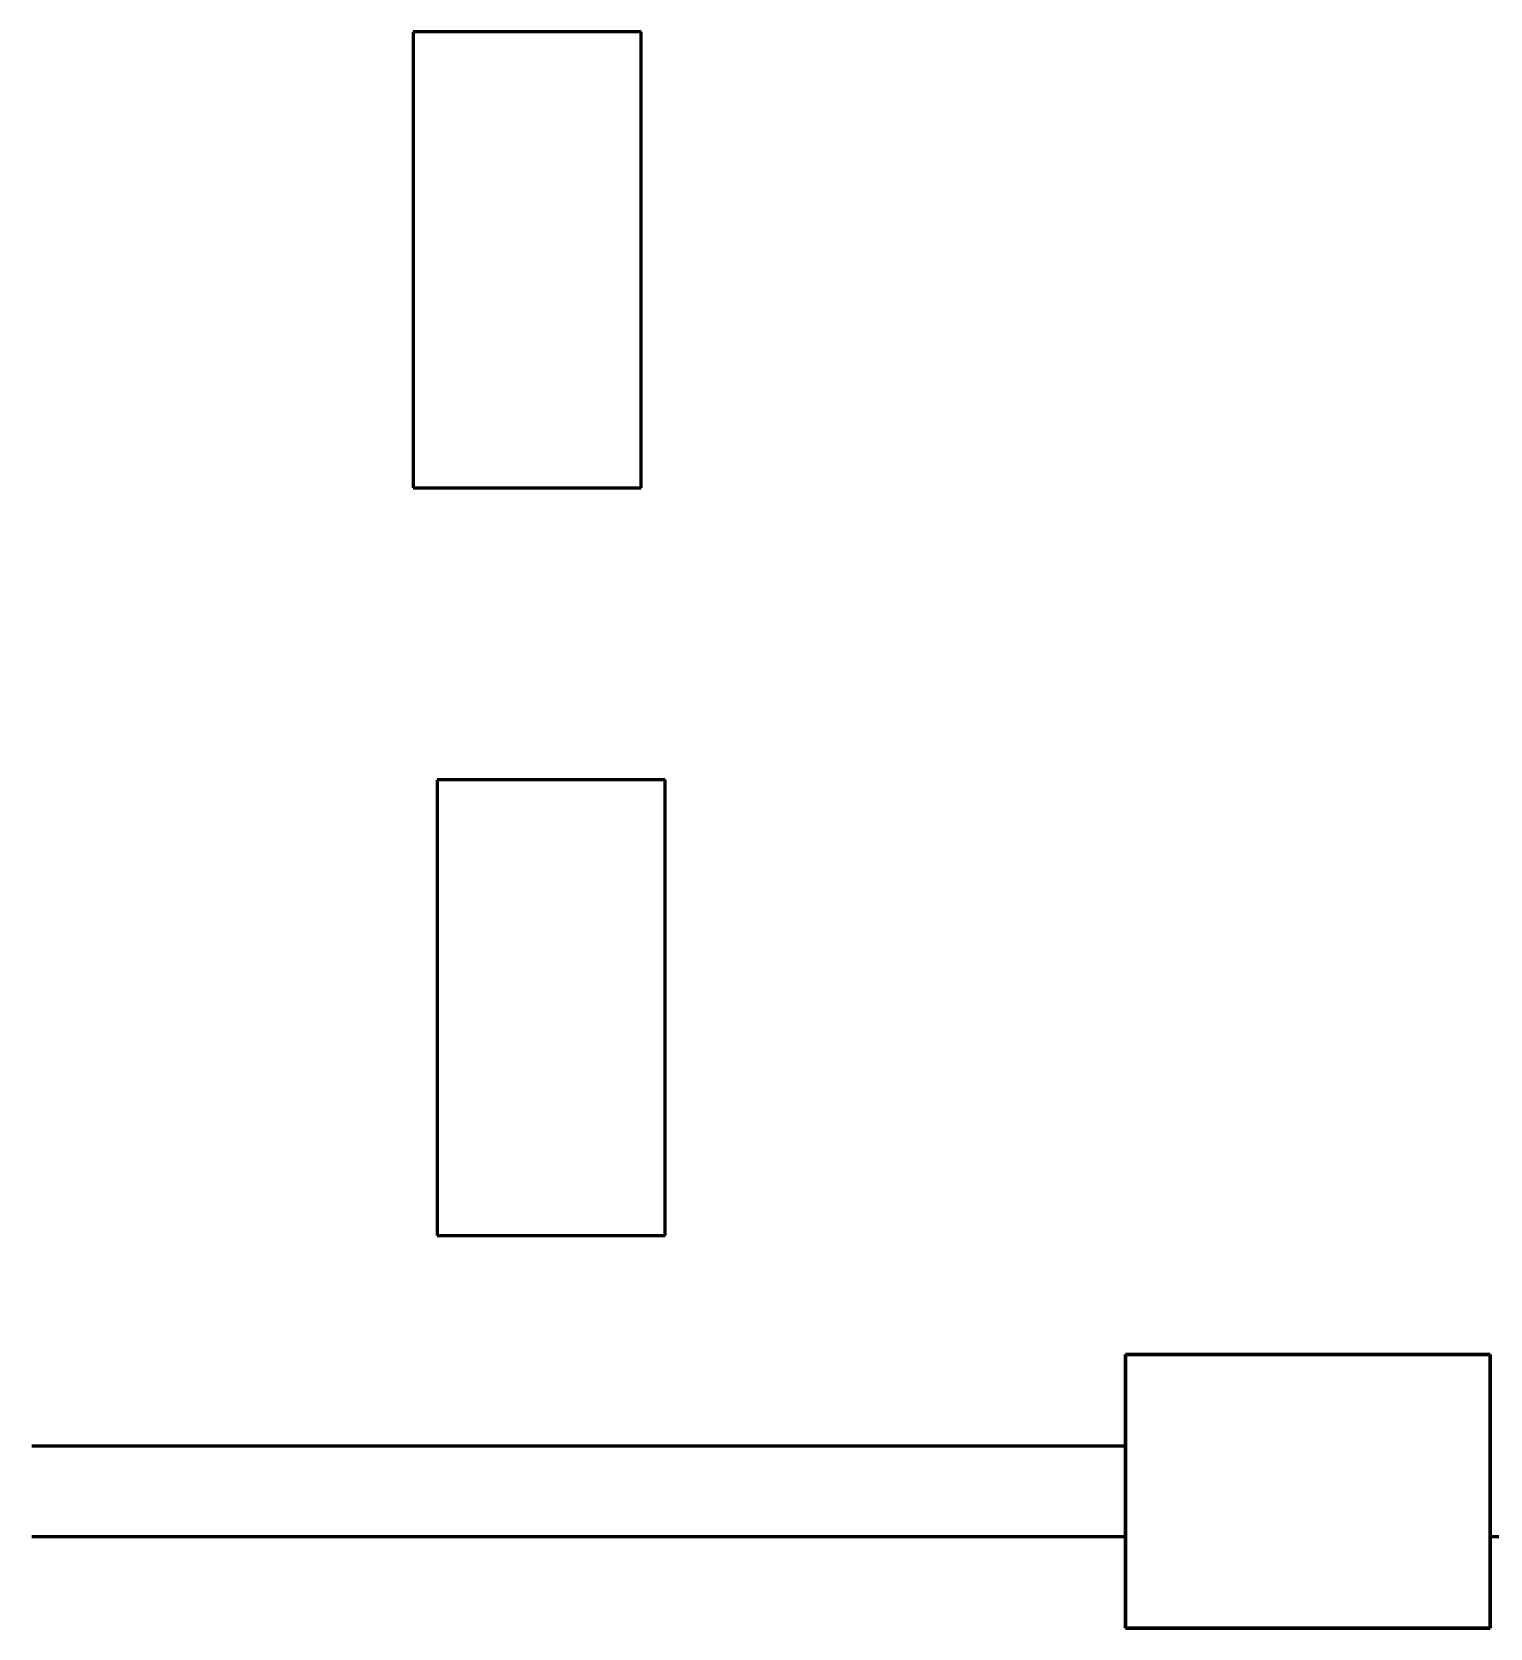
# Model space of a CAD drawing. Extents: x 0 to 297, y 0 to 292.
# Drawn here: x 215.35 to 223.35, y 69.61 to 78.36 of the extents above; entities that cross this region are included whole.
import ezdxf

# ---------------------------------------------------------------- set-up
doc = ezdxf.new("R2010")
doc.units = 0
doc.header["$MEASUREMENT"] = 0
doc.linetypes.add('K5LT_BASIC', pattern=[0])
doc.layers.add('Системный слой', color=7, linetype='Continuous')

# ---------------------------------------------------------------- blocks, each defined once
blk = doc.blocks.new('*U')
at = {"layer": 'Системный слой', "linetype": 'K5LT_BASIC', "lineweight": 60}
for p, q in [((218.6922, 78.3603), (217.4422, 78.3603)), ((217.4422, 78.3603), (217.4422, 75.8603)), ((218.6922, 75.8603), (218.6922, 78.3603)), ((217.4422, 75.8603), (218.6922, 75.8603)), ((218.8245, 74.2593), (217.5745, 74.2593)), ((217.5745, 74.2593), (217.5745, 71.7593)), ((218.8245, 71.7593), (218.8245, 74.2593)), ((217.5745, 71.7593), (218.8245, 71.7593)), ((223.3503, 71.1064), (221.3503, 71.1064)), ((221.3503, 71.1064), (221.3503, 69.6064)), ((223.3503, 69.6064), (223.3503, 71.1064)), ((221.3503, 69.6064), (223.3503, 69.6064))]:
    blk.add_line(p, q, dxfattribs=at)

msp = doc.modelspace()

# ---------------------------------------------------------------- linework, layer by layer
at = {"layer": 'Системный слой', "linetype": 'K5LT_BASIC', "lineweight": 60}
for p, q in [((223.3503, 71.1064), (221.3503, 71.1064)), ((221.3503, 69.6064), (221.3503, 71.1064)), ((221.3503, 71.1064), (221.3503, 69.6064)), ((221.3503, 71.1064), (223.3503, 71.1064)), ((223.3503, 71.1064), (223.3503, 69.6064)), ((223.3503, 71.1064), (223.3503, 69.6064)), ((215.3505, 70.6065), (221.3505, 70.6065)), ((221.3503, 70.1064), (215.3503, 70.1064)), ((229.3503, 70.1064), (223.3503, 70.1064)), ((223.3503, 69.6064), (221.3503, 69.6064)), ((221.3503, 69.6064), (223.3503, 69.6064)), ((222.6003, 69.6064), (221.8503, 69.6064))]:
    msp.add_line(p, q, dxfattribs=at)

# ---------------------------------------------------------------- block references
at = {"layer": 'Системный слой'}
msp.add_blockref('*U', (0, 0), dxfattribs=at)
msp.add_blockref('*U', (0, 0), dxfattribs=at)
msp.add_blockref('*U', (0, 0), dxfattribs=at)
msp.add_blockref('*U', (0, 0), dxfattribs=at)
msp.add_blockref('*U', (0, 0), dxfattribs=at)
msp.add_blockref('*U', (0, 0), dxfattribs=at)
msp.add_blockref('*U', (0, 0), dxfattribs=at)
msp.add_blockref('*U', (0, 0), dxfattribs=at)
msp.add_blockref('*U', (0, 0), dxfattribs=at)
msp.add_blockref('*U', (0, 0), dxfattribs=at)
msp.add_blockref('*U', (0, 0), dxfattribs=at)
msp.add_blockref('*U', (0, 0), dxfattribs=at)
msp.add_blockref('*U', (0, 0), dxfattribs=at)
msp.add_blockref('*U', (0, 0), dxfattribs=at)
msp.add_blockref('*U', (0, 0), dxfattribs=at)
msp.add_blockref('*U', (0, 0), dxfattribs=at)
msp.add_blockref('*U', (0, 0), dxfattribs=at)
msp.add_blockref('*U', (0, 0), dxfattribs=at)
msp.add_blockref('*U', (0, 0), dxfattribs=at)
msp.add_blockref('*U', (0, 0), dxfattribs=at)
msp.add_blockref('*U', (0, 0), dxfattribs=at)
msp.add_blockref('*U', (0, 0), dxfattribs=at)
msp.add_blockref('*U', (0, 0), dxfattribs=at)
msp.add_blockref('*U', (0, 0), dxfattribs=at)
msp.add_blockref('*U', (0, 0), dxfattribs=at)
msp.add_blockref('*U', (0, 0), dxfattribs=at)
msp.add_blockref('*U', (0, 0), dxfattribs=at)
msp.add_blockref('*U', (0, 0), dxfattribs=at)
msp.add_blockref('*U', (0, 0), dxfattribs=at)
msp.add_blockref('*U', (0, 0), dxfattribs=at)
msp.add_blockref('*U', (0, 0), dxfattribs=at)
msp.add_blockref('*U', (0, 0), dxfattribs=at)
msp.add_blockref('*U', (0, 0), dxfattribs=at)
msp.add_blockref('*U', (0, 0), dxfattribs=at)
msp.add_blockref('*U', (0, 0), dxfattribs=at)
msp.add_blockref('*U', (0, 0), dxfattribs=at)
msp.add_blockref('*U', (0, 0), dxfattribs=at)
msp.add_blockref('*U', (0, 0), dxfattribs=at)
msp.add_blockref('*U', (0, 0), dxfattribs=at)
msp.add_blockref('*U', (0, 0), dxfattribs=at)
msp.add_blockref('*U', (0, 0), dxfattribs=at)
msp.add_blockref('*U', (0, 0), dxfattribs=at)
msp.add_blockref('*U', (0, 0), dxfattribs=at)
msp.add_blockref('*U', (0, 0), dxfattribs=at)
msp.add_blockref('*U', (0, 0), dxfattribs=at)
msp.add_blockref('*U', (0, 0), dxfattribs=at)
msp.add_blockref('*U', (0, 0), dxfattribs=at)
msp.add_blockref('*U', (0, 0), dxfattribs=at)
msp.add_blockref('*U', (0, 0), dxfattribs=at)
msp.add_blockref('*U', (0, 0), dxfattribs=at)
msp.add_blockref('*U', (0, 0), dxfattribs=at)
msp.add_blockref('*U', (0, 0), dxfattribs=at)
msp.add_blockref('*U', (0, 0), dxfattribs=at)
msp.add_blockref('*U', (0, 0), dxfattribs=at)
msp.add_blockref('*U', (0, 0), dxfattribs=at)
msp.add_blockref('*U', (0, 0), dxfattribs=at)
msp.add_blockref('*U', (0, 0), dxfattribs=at)
msp.add_blockref('*U', (0, 0), dxfattribs=at)
msp.add_blockref('*U', (0, 0), dxfattribs=at)
msp.add_blockref('*U', (0, 0), dxfattribs=at)
msp.add_blockref('*U', (0, 0), dxfattribs=at)
msp.add_blockref('*U', (0, 0), dxfattribs=at)
msp.add_blockref('*U', (0, 0), dxfattribs=at)
msp.add_blockref('*U', (0, 0), dxfattribs=at)
msp.add_blockref('*U', (0, 0), dxfattribs=at)
msp.add_blockref('*U', (0, 0), dxfattribs=at)
msp.add_blockref('*U', (0, 0), dxfattribs=at)
msp.add_blockref('*U', (0, 0), dxfattribs=at)
msp.add_blockref('*U', (0, 0), dxfattribs=at)
msp.add_blockref('*U', (0, 0), dxfattribs=at)
msp.add_blockref('*U', (0, 0), dxfattribs=at)
msp.add_blockref('*U', (0, 0), dxfattribs=at)
msp.add_blockref('*U', (0, 0), dxfattribs=at)
msp.add_blockref('*U', (0, 0), dxfattribs=at)
msp.add_blockref('*U', (0, 0), dxfattribs=at)
msp.add_blockref('*U', (0, 0), dxfattribs=at)
msp.add_blockref('*U', (0, 0), dxfattribs=at)
msp.add_blockref('*U', (0, 0), dxfattribs=at)
msp.add_blockref('*U', (0, 0), dxfattribs=at)
msp.add_blockref('*U', (0, 0), dxfattribs=at)
msp.add_blockref('*U', (0, 0), dxfattribs=at)
msp.add_blockref('*U', (0, 0), dxfattribs=at)
msp.add_blockref('*U', (0, 0), dxfattribs=at)
msp.add_blockref('*U', (0, 0), dxfattribs=at)
msp.add_blockref('*U', (0, 0), dxfattribs=at)
msp.add_blockref('*U', (0, 0), dxfattribs=at)
msp.add_blockref('*U', (0, 0), dxfattribs=at)
msp.add_blockref('*U', (0, 0), dxfattribs=at)
msp.add_blockref('*U', (0, 0), dxfattribs=at)
msp.add_blockref('*U', (0, 0), dxfattribs=at)
msp.add_blockref('*U', (0, 0), dxfattribs=at)
msp.add_blockref('*U', (0, 0), dxfattribs=at)
msp.add_blockref('*U', (0, 0), dxfattribs=at)
msp.add_blockref('*U', (0, 0), dxfattribs=at)
msp.add_blockref('*U', (0, 0), dxfattribs=at)
msp.add_blockref('*U', (0, 0), dxfattribs=at)
msp.add_blockref('*U', (0, 0), dxfattribs=at)
msp.add_blockref('*U', (0, 0), dxfattribs=at)
msp.add_blockref('*U', (0, 0), dxfattribs=at)
msp.add_blockref('*U', (0, 0), dxfattribs=at)
msp.add_blockref('*U', (0, 0), dxfattribs=at)
msp.add_blockref('*U', (0, 0), dxfattribs=at)
msp.add_blockref('*U', (0, 0), dxfattribs=at)
msp.add_blockref('*U', (0, 0), dxfattribs=at)
msp.add_blockref('*U', (0, 0), dxfattribs=at)
msp.add_blockref('*U', (0, 0), dxfattribs=at)
msp.add_blockref('*U', (0, 0), dxfattribs=at)
msp.add_blockref('*U', (0, 0), dxfattribs=at)
msp.add_blockref('*U', (0, 0), dxfattribs=at)
msp.add_blockref('*U', (0, 0), dxfattribs=at)
msp.add_blockref('*U', (0, 0), dxfattribs=at)
msp.add_blockref('*U', (0, 0), dxfattribs=at)
msp.add_blockref('*U', (0, 0), dxfattribs=at)
msp.add_blockref('*U', (0, 0), dxfattribs=at)
msp.add_blockref('*U', (0, 0), dxfattribs=at)
msp.add_blockref('*U', (0, 0), dxfattribs=at)
msp.add_blockref('*U', (0, 0), dxfattribs=at)
msp.add_blockref('*U', (0, 0), dxfattribs=at)
msp.add_blockref('*U', (0, 0), dxfattribs=at)
msp.add_blockref('*U', (0, 0), dxfattribs=at)
msp.add_blockref('*U', (0, 0), dxfattribs=at)
msp.add_blockref('*U', (0, 0), dxfattribs=at)
msp.add_blockref('*U', (0, 0), dxfattribs=at)
msp.add_blockref('*U', (0, 0), dxfattribs=at)
msp.add_blockref('*U', (0, 0), dxfattribs=at)
msp.add_blockref('*U', (0, 0), dxfattribs=at)
msp.add_blockref('*U', (0, 0), dxfattribs=at)
msp.add_blockref('*U', (0, 0), dxfattribs=at)
msp.add_blockref('*U', (0, 0), dxfattribs=at)
msp.add_blockref('*U', (0, 0), dxfattribs=at)
msp.add_blockref('*U', (0, 0), dxfattribs=at)
msp.add_blockref('*U', (0, 0), dxfattribs=at)
msp.add_blockref('*U', (0, 0), dxfattribs=at)
msp.add_blockref('*U', (0, 0), dxfattribs=at)
msp.add_blockref('*U', (0, 0), dxfattribs=at)
msp.add_blockref('*U', (0, 0), dxfattribs=at)
msp.add_blockref('*U', (0, 0), dxfattribs=at)
msp.add_blockref('*U', (0, 0), dxfattribs=at)
msp.add_blockref('*U', (0, 0), dxfattribs=at)
msp.add_blockref('*U', (0, 0), dxfattribs=at)
msp.add_blockref('*U', (0, 0), dxfattribs=at)
msp.add_blockref('*U', (0, 0), dxfattribs=at)
msp.add_blockref('*U', (0, 0), dxfattribs=at)
msp.add_blockref('*U', (0, 0), dxfattribs=at)
msp.add_blockref('*U', (0, 0), dxfattribs=at)
msp.add_blockref('*U', (0, 0), dxfattribs=at)
msp.add_blockref('*U', (0, 0), dxfattribs=at)
msp.add_blockref('*U', (0, 0), dxfattribs=at)
msp.add_blockref('*U', (0, 0), dxfattribs=at)
msp.add_blockref('*U', (0, 0), dxfattribs=at)
msp.add_blockref('*U', (0, 0), dxfattribs=at)
msp.add_blockref('*U', (0, 0), dxfattribs=at)
msp.add_blockref('*U', (0, 0), dxfattribs=at)
msp.add_blockref('*U', (0, 0), dxfattribs=at)
msp.add_blockref('*U', (0, 0), dxfattribs=at)
msp.add_blockref('*U', (0, 0), dxfattribs=at)
msp.add_blockref('*U', (0, 0), dxfattribs=at)
msp.add_blockref('*U', (0, 0), dxfattribs=at)
msp.add_blockref('*U', (0, 0), dxfattribs=at)
msp.add_blockref('*U', (0, 0), dxfattribs=at)
msp.add_blockref('*U', (0, 0), dxfattribs=at)
msp.add_blockref('*U', (0, 0), dxfattribs=at)
msp.add_blockref('*U', (0, 0), dxfattribs=at)
msp.add_blockref('*U', (0, 0), dxfattribs=at)
msp.add_blockref('*U', (0, 0), dxfattribs=at)
msp.add_blockref('*U', (0, 0), dxfattribs=at)
msp.add_blockref('*U', (0, 0), dxfattribs=at)
msp.add_blockref('*U', (0, 0), dxfattribs=at)
msp.add_blockref('*U', (0, 0), dxfattribs=at)
msp.add_blockref('*U', (0, 0), dxfattribs=at)
msp.add_blockref('*U', (0, 0), dxfattribs=at)
msp.add_blockref('*U', (0, 0), dxfattribs=at)
msp.add_blockref('*U', (0, 0), dxfattribs=at)
msp.add_blockref('*U', (0, 0), dxfattribs=at)
msp.add_blockref('*U', (0, 0), dxfattribs=at)
msp.add_blockref('*U', (0, 0), dxfattribs=at)
msp.add_blockref('*U', (0, 0), dxfattribs=at)
msp.add_blockref('*U', (0, 0), dxfattribs=at)
msp.add_blockref('*U', (0, 0), dxfattribs=at)
msp.add_blockref('*U', (0, 0), dxfattribs=at)
msp.add_blockref('*U', (0, 0), dxfattribs=at)
msp.add_blockref('*U', (0, 0), dxfattribs=at)
msp.add_blockref('*U', (0, 0), dxfattribs=at)
msp.add_blockref('*U', (0, 0), dxfattribs=at)
msp.add_blockref('*U', (0, 0), dxfattribs=at)
msp.add_blockref('*U', (0, 0), dxfattribs=at)
msp.add_blockref('*U', (0, 0), dxfattribs=at)
msp.add_blockref('*U', (0, 0), dxfattribs=at)
msp.add_blockref('*U', (0, 0), dxfattribs=at)
msp.add_blockref('*U', (0, 0), dxfattribs=at)
msp.add_blockref('*U', (0, 0), dxfattribs=at)
msp.add_blockref('*U', (0, 0), dxfattribs=at)
msp.add_blockref('*U', (0, 0), dxfattribs=at)
msp.add_blockref('*U', (0, 0), dxfattribs=at)
msp.add_blockref('*U', (0, 0), dxfattribs=at)
msp.add_blockref('*U', (0, 0), dxfattribs=at)
msp.add_blockref('*U', (0, 0), dxfattribs=at)
msp.add_blockref('*U', (0, 0), dxfattribs=at)
msp.add_blockref('*U', (0, 0), dxfattribs=at)
msp.add_blockref('*U', (0, 0), dxfattribs=at)
msp.add_blockref('*U', (0, 0), dxfattribs=at)
msp.add_blockref('*U', (0, 0), dxfattribs=at)
msp.add_blockref('*U', (0, 0), dxfattribs=at)
msp.add_blockref('*U', (0, 0), dxfattribs=at)
msp.add_blockref('*U', (0, 0), dxfattribs=at)
msp.add_blockref('*U', (0, 0), dxfattribs=at)
msp.add_blockref('*U', (0, 0), dxfattribs=at)
msp.add_blockref('*U', (0, 0), dxfattribs=at)
msp.add_blockref('*U', (0, 0), dxfattribs=at)
msp.add_blockref('*U', (0, 0), dxfattribs=at)
msp.add_blockref('*U', (0, 0), dxfattribs=at)
msp.add_blockref('*U', (0, 0), dxfattribs=at)
msp.add_blockref('*U', (0, 0), dxfattribs=at)
msp.add_blockref('*U', (0, 0), dxfattribs=at)
msp.add_blockref('*U', (0, 0), dxfattribs=at)
msp.add_blockref('*U', (0, 0), dxfattribs=at)
msp.add_blockref('*U', (0, 0), dxfattribs=at)
msp.add_blockref('*U', (0, 0), dxfattribs=at)
msp.add_blockref('*U', (0, 0), dxfattribs=at)
msp.add_blockref('*U', (0, 0), dxfattribs=at)
msp.add_blockref('*U', (0, 0), dxfattribs=at)
msp.add_blockref('*U', (0, 0), dxfattribs=at)
msp.add_blockref('*U', (0, 0), dxfattribs=at)
msp.add_blockref('*U', (0, 0), dxfattribs=at)
msp.add_blockref('*U', (0, 0), dxfattribs=at)
msp.add_blockref('*U', (0, 0), dxfattribs=at)
msp.add_blockref('*U', (0, 0), dxfattribs=at)
msp.add_blockref('*U', (0, 0), dxfattribs=at)
msp.add_blockref('*U', (0, 0), dxfattribs=at)
msp.add_blockref('*U', (0, 0), dxfattribs=at)
msp.add_blockref('*U', (0, 0), dxfattribs=at)
msp.add_blockref('*U', (0, 0), dxfattribs=at)
msp.add_blockref('*U', (0, 0), dxfattribs=at)
msp.add_blockref('*U', (0, 0), dxfattribs=at)
msp.add_blockref('*U', (0, 0), dxfattribs=at)
msp.add_blockref('*U', (0, 0), dxfattribs=at)
msp.add_blockref('*U', (0, 0), dxfattribs=at)
msp.add_blockref('*U', (0, 0), dxfattribs=at)
msp.add_blockref('*U', (0, 0), dxfattribs=at)
msp.add_blockref('*U', (0, 0), dxfattribs=at)
msp.add_blockref('*U', (0, 0), dxfattribs=at)
msp.add_blockref('*U', (0, 0), dxfattribs=at)
msp.add_blockref('*U', (0, 0), dxfattribs=at)
msp.add_blockref('*U', (0, 0), dxfattribs=at)
msp.add_blockref('*U', (0, 0), dxfattribs=at)
msp.add_blockref('*U', (0, 0), dxfattribs=at)
msp.add_blockref('*U', (0, 0), dxfattribs=at)
msp.add_blockref('*U', (0, 0), dxfattribs=at)
msp.add_blockref('*U', (0, 0), dxfattribs=at)
msp.add_blockref('*U', (0, 0), dxfattribs=at)
msp.add_blockref('*U', (0, 0), dxfattribs=at)
msp.add_blockref('*U', (0, 0), dxfattribs=at)
msp.add_blockref('*U', (0, 0), dxfattribs=at)
msp.add_blockref('*U', (0, 0), dxfattribs=at)
msp.add_blockref('*U', (0, 0), dxfattribs=at)
msp.add_blockref('*U', (0, 0), dxfattribs=at)
msp.add_blockref('*U', (0, 0), dxfattribs=at)
msp.add_blockref('*U', (0, 0), dxfattribs=at)
msp.add_blockref('*U', (0, 0), dxfattribs=at)
msp.add_blockref('*U', (0, 0), dxfattribs=at)
msp.add_blockref('*U', (0, 0), dxfattribs=at)
msp.add_blockref('*U', (0, 0), dxfattribs=at)
msp.add_blockref('*U', (0, 0), dxfattribs=at)
msp.add_blockref('*U', (0, 0), dxfattribs=at)
msp.add_blockref('*U', (0, 0), dxfattribs=at)
msp.add_blockref('*U', (0, 0), dxfattribs=at)
msp.add_blockref('*U', (0, 0), dxfattribs=at)
msp.add_blockref('*U', (0, 0), dxfattribs=at)
msp.add_blockref('*U', (0, 0), dxfattribs=at)
msp.add_blockref('*U', (0, 0), dxfattribs=at)
msp.add_blockref('*U', (0, 0), dxfattribs=at)
msp.add_blockref('*U', (0, 0), dxfattribs=at)
msp.add_blockref('*U', (0, 0), dxfattribs=at)
msp.add_blockref('*U', (0, 0), dxfattribs=at)
msp.add_blockref('*U', (0, 0), dxfattribs=at)
msp.add_blockref('*U', (0, 0), dxfattribs=at)
msp.add_blockref('*U', (0, 0), dxfattribs=at)
msp.add_blockref('*U', (0, 0), dxfattribs=at)
msp.add_blockref('*U', (0, 0), dxfattribs=at)
msp.add_blockref('*U', (0, 0), dxfattribs=at)
msp.add_blockref('*U', (0, 0), dxfattribs=at)
msp.add_blockref('*U', (0, 0), dxfattribs=at)
msp.add_blockref('*U', (0, 0), dxfattribs=at)
msp.add_blockref('*U', (0, 0), dxfattribs=at)
msp.add_blockref('*U', (0, 0), dxfattribs=at)
msp.add_blockref('*U', (0, 0), dxfattribs=at)
msp.add_blockref('*U', (0, 0), dxfattribs=at)
msp.add_blockref('*U', (0, 0), dxfattribs=at)
msp.add_blockref('*U', (0, 0), dxfattribs=at)
msp.add_blockref('*U', (0, 0), dxfattribs=at)
msp.add_blockref('*U', (0, 0), dxfattribs=at)
msp.add_blockref('*U', (0, 0), dxfattribs=at)
msp.add_blockref('*U', (0, 0), dxfattribs=at)
msp.add_blockref('*U', (0, 0), dxfattribs=at)
msp.add_blockref('*U', (0, 0), dxfattribs=at)
msp.add_blockref('*U', (0, 0), dxfattribs=at)
msp.add_blockref('*U', (0, 0), dxfattribs=at)
msp.add_blockref('*U', (0, 0), dxfattribs=at)
msp.add_blockref('*U', (0, 0), dxfattribs=at)
msp.add_blockref('*U', (0, 0), dxfattribs=at)
msp.add_blockref('*U', (0, 0), dxfattribs=at)
msp.add_blockref('*U', (0, 0), dxfattribs=at)
msp.add_blockref('*U', (0, 0), dxfattribs=at)
msp.add_blockref('*U', (0, 0), dxfattribs=at)
msp.add_blockref('*U', (0, 0), dxfattribs=at)

doc.saveas('drawing.dxf')
